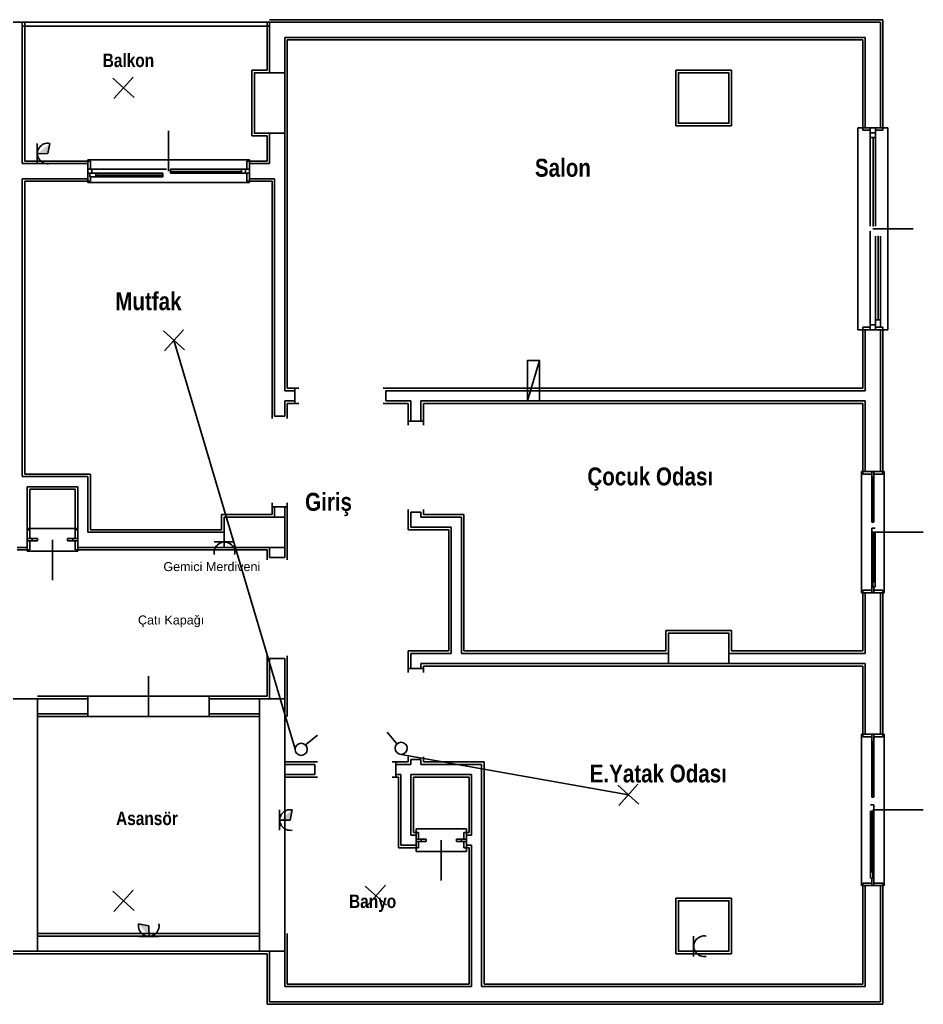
# Model space of a CAD drawing. Header units: centimetres. Extents: x -18476 to -2273, y -368 to 1196.
# Drawn here: x -5326 to -4431, y -72 to 903 of the extents above; entities that cross this region are included whole.
import ezdxf

# ---------------------------------------------------------------- set-up
doc = ezdxf.new("R2010")
doc.units = ezdxf.units.CM
doc.header["$LTSCALE"] = 100
doc.header["$MEASUREMENT"] = 0
for name, color, linetype in [('Duvar', 7, 'Continuous'), ('ELK-ANAHTAR', 5, 'Continuous'), ('ELK-AYDINLATMA', 30, 'Continuous'), ('ELK-LINYE', 3, 'Continuous'), ('ELK-PANO', 8, 'Continuous'), ('ELK-PRIZ', 1, 'Continuous'), ('ELK-PRIZ-ETANJ', 6, 'Continuous'), ('Kapi_Pencere', 7, 'Continuous'), ('Kolon', 7, 'Continuous'), ('Korkuluk', 7, 'Continuous'), ('Kot', 7, 'Continuous'), ('Mahal', 7, 'Continuous'), ('Panel', 7, 'Continuous')]:
    doc.layers.add(name, color=color, linetype=linetype)
doc.styles.add('arial_1_18', font='arial.ttf', dxfattribs={"height": 0.2})
doc.styles.add('swis721 cn btbold_1_18', font='swisscb.ttf', dxfattribs={"height": 0.2})

# ---------------------------------------------------------------- blocks, each defined once
blk = doc.blocks.new('CADAI_LIGHT_CEILING')
for p, q in [((9.45, 10.51), (-9.45, -10.51)), ((-10.51, 9.45), (10.51, -9.45))]:
    blk.add_line(p, q)
blk = doc.blocks.new('CADAI_SOCKET_WET')
for p, q in [((-10.36, 10.04), (-10.36, -10.04)), ((2.14, 10.04), (0.11, 0)), ((0.11, 0), (-10.36, -0.29))]:
    blk.add_line(p, q)
blk.add_arc((0.11, 0), 10.25, 78.59232, 281.40768)
blk.add_solid([(2.14, 10.04), (-10.13, -0.28), (0.11, 0)])
blk = doc.blocks.new('CADAI_SOCKET')
blk.add_line((-10.36, 10.04), (-10.36, -10.04))
blk.add_arc((0.11, 0), 10.25, 78.59232, 281.40768)
blk = doc.blocks.new('CADAI_SWITCH')
blk.add_line((10, 4), (22, 14))
blk.add_circle((6, 0), 6)
blk = doc.blocks.new('CADAI_PANEL')
blk.add_line((0, -20), (12, 20))
blk.add_lwpolyline([(0, -20), (12, -20), (12, 20), (0, 20)], close=True)

msp = doc.modelspace()

# ---------------------------------------------------------------- linework, layer by layer
at = {"layer": 'Duvar', "linetype": 'Continuous'}
for points in [[(-5323.3, 900), (-5338.3, 900)], [(-5323.3, 760), (-5323.3, 900)], [(-5320.8, 762.5), (-5320.8, 900)], [(-5080.8, 900), (-5080.8, 852.51)], [(-4470.92, 902.5), (-5078.3, 902.5)], [(-5078.3, 850), (-5078.3, 900)], [(-5078.3, 900), (-4473.42, 900)], [(-4473.42, 795.5), (-4473.42, 900)], [(-4470.92, 795.5), (-4470.92, 902.5)], [(-5063.3, 850), (-5063.3, 885)], [(-5063.3, 885), (-4488.42, 885)], [(-5060.8, 852.51), (-5060.8, 882.5)], [(-5060.8, 882.5), (-4490.92, 882.5)], [(-4490.92, 882.5), (-4490.92, 795.5)], [(-4488.42, 795.5), (-4488.42, 885)], [(-5078.3, 760), (-5078.3, 790)], [(-5063.3, 760), (-5063.3, 790)], [(-4490.92, 795.5), (-4490.92, 793)], [(-4490.92, 793), (-4483.42, 793)], [(-4473.42, 795.5), (-4488.42, 795.5)], [(-4470.92, 793), (-4478.42, 793)], [(-4470.92, 795.5), (-4470.92, 793)], [(-5080.8, 787.49), (-5080.8, 762.5)], [(-5060.8, 760), (-5060.8, 787.49)], [(-5258.3, 762.5), (-5320.8, 762.5)], [(-5258.3, 762.5), (-5255.8, 762.5)], [(-5255.8, 762.5), (-5255.8, 754.38)], [(-5098.3, 762.5), (-5100.8, 762.5)], [(-5100.8, 762.5), (-5100.8, 754.38)], [(-5080.8, 762.5), (-5098.3, 762.5)], [(-5323.3, 760), (-5258.3, 760)], [(-5258.3, 760), (-5258.3, 745)], [(-5098.3, 760), (-5078.3, 760)], [(-5098.3, 745), (-5098.3, 760)], [(-5063.3, 535), (-5063.3, 760)], [(-5060.8, 537.5), (-5060.8, 760)], [(-5323.3, 745), (-5258.3, 745)], [(-5323.3, 450), (-5323.3, 745)], [(-5320.8, 742.5), (-5258.3, 742.5)], [(-5320.8, 452.5), (-5320.8, 742.5)], [(-5258.3, 742.5), (-5255.8, 742.5)], [(-5255.8, 742.5), (-5255.8, 746.88)], [(-5100.8, 742.5), (-5100.8, 750.63)], [(-5098.3, 742.5), (-5100.8, 742.5)], [(-5098.3, 745), (-5073.3, 745)], [(-5098.3, 742.5), (-5075.8, 742.5)], [(-5075.8, 742.5), (-5075.8, 525)], [(-5073.3, 525), (-5073.3, 745)], [(-4490.92, 595.5), (-4490.92, 598)], [(-4490.92, 598), (-4483.42, 598)], [(-4490.92, 595.5), (-4490.92, 537.5)], [(-4488.42, 535), (-4488.42, 595.5)], [(-4488.42, 595.5), (-4473.42, 595.5)], [(-4470.92, 598), (-4473.42, 598)], [(-4473.42, 525), (-4473.42, 595.5)], [(-4470.92, 595.5), (-4470.92, 598)], [(-4470.92, 525), (-4470.92, 595.5)], [(-5053.3, 537.5), (-5060.8, 537.5)], [(-5053.3, 537.5), (-5050.8, 537.5)], [(-4963.3, 537.5), (-4965.8, 537.5)], [(-4928.42, 537.5), (-4963.3, 537.5)], [(-4490.92, 537.5), (-4928.42, 537.5)], [(-5063.3, 535), (-5053.3, 535)], [(-5053.3, 535), (-5053.3, 525)], [(-4963.3, 535), (-4928.42, 535)], [(-4963.3, 525), (-4963.3, 535)], [(-4928.42, 535), (-4488.42, 535)], [(-5075.8, 525), (-5075.8, 510)], [(-5073.3, 510), (-5073.3, 525)], [(-5063.3, 510), (-5063.3, 525)], [(-5063.3, 525), (-5053.3, 525)], [(-5060.8, 510), (-5060.8, 522.5)], [(-5060.8, 522.5), (-5053.3, 522.5)], [(-5053.3, 522.5), (-5050.8, 522.5)], [(-4963.3, 522.5), (-4965.8, 522.5)], [(-4963.3, 525), (-4938.42, 525)], [(-4963.3, 522.5), (-4940.92, 522.5)], [(-4940.92, 522.5), (-4940.92, 505)], [(-4938.42, 505), (-4938.42, 525)], [(-4928.42, 505), (-4928.42, 525)], [(-4928.42, 525), (-4488.42, 525)], [(-4925.92, 505), (-4925.92, 522.5)], [(-4925.92, 522.5), (-4490.92, 522.5)], [(-4490.92, 522.5), (-4490.92, 455)], [(-4488.42, 455), (-4488.42, 525)], [(-4473.42, 455), (-4473.42, 525)], [(-4470.92, 455), (-4470.92, 525)], [(-5075.8, 510), (-5075.8, 507.5)], [(-5063.3, 510), (-5073.3, 510)], [(-5060.8, 510), (-5060.8, 507.5)], [(-4940.92, 505), (-4940.92, 502.5)], [(-4928.42, 505), (-4938.42, 505)], [(-4925.92, 505), (-4925.92, 502.5)], [(-5323.3, 450), (-5258.3, 450)], [(-5255.8, 452.5), (-5320.8, 452.5)], [(-5258.3, 395), (-5258.3, 450)], [(-5255.8, 397.5), (-5255.8, 452.5)], [(-4490.92, 455), (-4490.92, 452.5)], [(-4490.92, 452.5), (-4482.05, 452.5)], [(-4473.42, 455), (-4488.42, 455)], [(-4470.92, 452.5), (-4479.8, 452.5)], [(-4470.92, 455), (-4470.92, 452.5)], [(-5318.3, 395), (-5318.3, 440)], [(-5318.3, 440), (-5268.3, 440)], [(-5268.3, 395), (-5268.3, 440)], [(-5315.8, 397.5), (-5315.8, 437.5)], [(-5315.8, 437.5), (-5270.8, 437.5)], [(-5270.8, 437.5), (-5270.8, 397.5)], [(-5075.8, 420), (-5075.8, 422.5)], [(-5075.8, 420), (-5075.8, 412.51)], [(-5073.3, 410), (-5073.3, 420)], [(-5073.3, 420), (-5063.3, 420)], [(-5063.3, 410), (-5063.3, 420)], [(-5060.8, 420), (-5060.8, 422.5)], [(-5060.8, 412.51), (-5060.8, 420)], [(-4940.92, 415), (-4940.92, 417.5)], [(-4940.92, 415), (-4940.92, 397.5)], [(-4938.42, 400), (-4938.42, 415)], [(-4938.42, 415), (-4928.42, 415)], [(-4928.42, 410), (-4928.42, 415)], [(-4928.42, 410), (-4888.42, 410)], [(-4925.92, 415), (-4925.92, 417.5)], [(-4925.92, 412.5), (-4925.92, 415)], [(-4885.92, 412.5), (-4925.92, 412.5)], [(-4888.42, 275), (-4888.42, 410)], [(-4885.92, 277.5), (-4885.92, 412.5)], [(-4938.42, 400), (-4898.42, 400)], [(-4898.42, 275), (-4898.42, 400)], [(-5318.3, 397.5), (-5315.8, 397.5)], [(-5318.3, 395), (-5318.3, 380)], [(-5315.8, 397.5), (-5315.8, 388.63)], [(-5268.3, 397.5), (-5270.8, 397.5)], [(-5270.8, 397.5), (-5270.8, 388.63)], [(-5268.3, 380), (-5268.3, 395)], [(-5258.3, 395), (-5123.3, 395)], [(-5125.81, 397.5), (-5255.8, 397.5)], [(-4940.92, 397.5), (-4900.92, 397.5)], [(-4900.92, 397.5), (-4900.92, 277.5)], [(-5315.8, 377.5), (-5315.8, 386.38)], [(-5270.8, 377.5), (-5270.8, 386.38)], [(-5328.3, 380), (-5318.3, 380)], [(-5328.3, 377.5), (-5318.3, 377.5)], [(-5318.3, 377.5), (-5315.8, 377.5)], [(-5268.3, 377.5), (-5270.8, 377.5)], [(-5268.3, 380), (-5123.3, 380)], [(-5268.3, 377.5), (-5125.81, 377.5)], [(-5080.8, 377.49), (-5080.8, 370)], [(-5078.3, 370), (-5078.3, 380)], [(-5063.3, 370), (-5063.3, 380)], [(-5060.8, 370), (-5060.8, 377.49)], [(-5080.8, 370), (-5080.8, 367.5)], [(-5063.3, 370), (-5078.3, 370)], [(-5060.8, 370), (-5060.8, 367.5)], [(-4490.92, 335), (-4490.92, 337.5)], [(-4490.92, 337.5), (-4482.05, 337.5)], [(-4490.92, 335), (-4490.92, 277.5)], [(-4488.42, 275), (-4488.42, 335)], [(-4488.42, 335), (-4473.42, 335)], [(-4470.92, 337.5), (-4479.8, 337.5)], [(-4473.42, 265), (-4473.42, 335)], [(-4470.92, 335), (-4470.92, 337.5)], [(-4470.92, 265), (-4470.92, 335)], [(-4940.92, 277.5), (-4940.92, 260)], [(-4900.92, 277.5), (-4940.92, 277.5)], [(-4938.42, 260), (-4938.42, 275)], [(-4938.42, 275), (-4898.42, 275)], [(-4888.42, 275), (-4683.42, 275)], [(-4685.93, 277.5), (-4885.92, 277.5)], [(-4623.42, 275), (-4488.42, 275)], [(-4490.92, 277.5), (-4620.91, 277.5)], [(-5080.8, 270), (-5080.8, 272.5)], [(-5080.8, 270), (-5080.8, 232.5)], [(-5078.3, 230), (-5078.3, 270)], [(-5078.3, 270), (-5063.3, 270)], [(-5063.3, 230), (-5063.3, 270)], [(-5060.8, 270), (-5060.8, 272.5)], [(-5060.8, 212.5), (-5060.8, 270)], [(-4928.42, 260), (-4928.42, 265)], [(-4928.42, 265), (-4888.42, 265)], [(-4888.42, 265), (-4683.42, 265)], [(-4623.42, 265), (-4488.42, 265)], [(-4488.42, 195), (-4488.42, 265)], [(-4473.42, 195), (-4473.42, 265)], [(-4470.92, 195), (-4470.92, 265)], [(-4940.92, 260), (-4940.92, 257.5)], [(-4928.42, 260), (-4938.42, 260)], [(-4925.92, 260), (-4925.92, 262.5)], [(-4925.92, 262.5), (-4888.42, 262.5)], [(-4925.92, 260), (-4925.92, 257.5)], [(-4888.42, 262.5), (-4685.93, 262.5)], [(-4620.91, 262.5), (-4490.92, 262.5)], [(-4490.92, 262.5), (-4490.92, 195)], [(-5258.3, 232.5), (-5308.3, 232.5)], [(-5308.3, 230), (-5258.3, 230)], [(-5258.3, 232.5), (-5255.8, 232.5)], [(-5258.3, 230), (-5258.3, 215)], [(-5138.3, 232.5), (-5140.8, 232.5)], [(-5080.8, 232.5), (-5138.3, 232.5)], [(-5138.3, 230), (-5088.3, 230)], [(-5138.3, 215), (-5138.3, 230)], [(-5308.3, 215), (-5258.3, 215)], [(-5138.3, 215), (-5088.3, 215)], [(-5308.3, 212.5), (-5258.3, 212.5)], [(-5258.3, 212.5), (-5255.8, 212.5)], [(-5138.3, 212.5), (-5140.8, 212.5)], [(-5138.3, 212.5), (-5088.3, 212.5)], [(-4490.92, 195), (-4490.92, 192.5)], [(-4473.42, 195), (-4488.42, 195)], [(-4470.92, 195), (-4470.92, 192.5)], [(-4490.92, 192.5), (-4482.05, 192.5)], [(-4470.92, 192.5), (-4479.8, 192.5)], [(-5033.42, 167.5), (-5063.3, 167.5)], [(-5033.42, 167.5), (-5030.92, 167.5)], [(-4953.42, 167.5), (-4955.92, 167.5)], [(-4940.92, 167.5), (-4953.42, 167.5)], [(-4940.92, 170), (-4940.92, 172.5)], [(-4940.92, 170), (-4940.92, 167.5)], [(-4938.42, 165), (-4938.42, 170)], [(-4938.42, 170), (-4928.42, 170)], [(-4928.42, 165), (-4928.42, 170)], [(-4925.92, 170), (-4925.92, 172.5)], [(-4925.92, 167.5), (-4925.92, 170)], [(-4865.8, 167.5), (-4925.92, 167.5)], [(-4865.8, 95), (-4865.8, 167.5)], [(-5063.3, 165), (-5033.42, 165)], [(-5033.42, 165), (-5033.42, 155)], [(-4953.42, 165), (-4938.42, 165)], [(-4953.42, 155), (-4953.42, 165)], [(-4928.42, 165), (-4868.3, 165)], [(-4868.3, 95), (-4868.3, 165)], [(-5063.3, 155), (-5033.42, 155)], [(-5063.3, 152.5), (-5033.42, 152.5)], [(-5033.42, 152.5), (-5030.92, 152.5)], [(-4953.42, 152.5), (-4955.92, 152.5)], [(-4953.42, 155), (-4948.3, 155)], [(-4953.42, 152.5), (-4950.8, 152.5)], [(-4950.8, 152.5), (-4950.8, 82.5)], [(-4948.3, 85), (-4948.3, 155)], [(-4938.3, 155), (-4878.3, 155)], [(-4938.3, 95), (-4938.3, 155)], [(-4935.8, 152.5), (-4880.8, 152.5)], [(-4935.8, 97.5), (-4935.8, 152.5)], [(-4880.8, 152.5), (-4880.8, 97.5)], [(-4878.3, 95), (-4878.3, 155)], [(-4933.3, 97.5), (-4935.8, 97.5)], [(-4933.3, 97.5), (-4930.8, 97.5)], [(-4930.8, 97.5), (-4930.8, 91.13)], [(-4883.3, 97.5), (-4885.8, 97.5)], [(-4885.8, 97.5), (-4885.8, 91.13)], [(-4880.8, 97.5), (-4883.3, 97.5)], [(-4938.3, 95), (-4933.3, 95)], [(-4933.3, 95), (-4933.3, 85)], [(-4930.8, 82.5), (-4930.8, 88.88)], [(-4885.8, 82.5), (-4885.8, 88.88)], [(-4883.3, 95), (-4878.3, 95)], [(-4883.3, 85), (-4883.3, 95)], [(-4868.3, -55), (-4868.3, 95)], [(-4865.8, -52.5), (-4865.8, 95)], [(-4950.8, 82.5), (-4933.3, 82.5)], [(-4948.3, 85), (-4933.3, 85)], [(-4933.3, 82.5), (-4930.8, 82.5)], [(-4883.3, 82.5), (-4885.8, 82.5)], [(-4883.3, 85), (-4878.3, 85)], [(-4883.3, 82.5), (-4880.8, 82.5)], [(-4880.8, 82.5), (-4880.8, -52.5)], [(-4878.3, -55), (-4878.3, 85)], [(-4490.92, 45), (-4490.92, 47.5)], [(-4490.92, 47.5), (-4482.05, 47.5)], [(-4490.92, 45), (-4490.92, -52.5)], [(-4488.42, -55), (-4488.42, 45)], [(-4488.42, 45), (-4473.42, 45)], [(-4470.92, 47.5), (-4479.8, 47.5)], [(-4473.42, -70), (-4473.42, 45)], [(-4470.92, 45), (-4470.92, 47.5)], [(-4470.92, -72.5), (-4470.92, 45)], [(-5088.3, -2.5), (-5308.3, -2.5)], [(-5308.3, -5), (-5088.3, -5)], [(-5060.8, -52.5), (-5060.8, -2.5)], [(-5565.79, -22.5), (-5308.3, -22.5)], [(-5308.3, -20), (-5088.3, -20)], [(-5308.3, -22.5), (-5080.8, -22.5)], [(-5080.8, -22.5), (-5080.8, -72.5)], [(-5078.3, -70), (-5078.3, -20)], [(-5063.3, -55), (-5063.3, -20)], [(-5063.3, -55), (-4878.3, -55)], [(-4880.8, -52.5), (-5060.8, -52.5)], [(-4868.3, -55), (-4488.42, -55)], [(-4490.92, -52.5), (-4865.8, -52.5)], [(-5080.8, -72.5), (-4868.3, -72.5)], [(-5078.3, -70), (-4868.3, -70)], [(-4868.3, -70), (-4473.42, -70)], [(-4868.3, -72.5), (-4470.92, -72.5)]]:
    msp.add_lwpolyline(points, dxfattribs=at)
at = {"layer": 'ELK-LINYE'}
for p, q in [((-5173, 585), (-5053, 180)), ((-4723, 135), (-4948, 175))]:
    msp.add_line(p, q, dxfattribs=at)
at = {"layer": 'Kapi_Pencere', "linetype": 'Continuous'}
for points in [[(-5178.3, 792.5), (-5178.3, 752.5)], [(-4495.92, 595.5), (-4495.92, 795.5)], [(-4495.92, 795.5), (-4483.42, 795.5)], [(-4483.42, 790.62), (-4483.42, 795.5)], [(-4483.42, 795.5), (-4480.92, 795.5)], [(-4483.42, 795.5), (-4478.42, 795.5)], [(-4483.42, 785.74), (-4483.42, 790.62)], [(-4483.42, 790.62), (-4478.42, 790.62)], [(-4480.92, 795.5), (-4480.62, 795.5)], [(-4480.62, 795.5), (-4478.42, 795.5)], [(-4478.42, 790.62), (-4478.42, 795.5)], [(-4465.92, 795.5), (-4478.42, 795.5)], [(-4478.42, 785.74), (-4478.42, 790.62)], [(-4465.92, 595.5), (-4465.92, 795.5)], [(-4483.42, 697.94), (-4483.42, 785.74)], [(-4483.42, 785.74), (-4480.92, 785.74)], [(-4483.42, 785.74), (-4478.42, 785.74)], [(-4480.92, 785.74), (-4480.62, 785.74)], [(-4480.62, 785.74), (-4478.42, 785.74)], [(-4480.62, 697.94), (-4480.62, 785.74)], [(-4478.42, 697.94), (-4478.42, 785.74)], [(-5258.3, 754.38), (-5258.3, 763.75)], [(-5258.3, 763.75), (-5098.3, 763.75)], [(-5098.3, 763.75), (-5098.3, 754.38)], [(-5258.3, 754.38), (-5254.4, 754.38)], [(-5258.3, 754.38), (-5258.3, 750.63)], [(-5254.4, 754.38), (-5180.25, 754.38)], [(-5254.4, 754.38), (-5254.4, 750.63)], [(-5176.35, 754.38), (-5106.1, 754.38)], [(-5176.35, 754.38), (-5176.35, 752.5)], [(-5176.35, 752.5), (-5176.35, 752.28)], [(-5176.35, 752.28), (-5176.35, 750.63)], [(-5176.35, 752.28), (-5106.1, 752.28)], [(-5106.1, 754.38), (-5102.2, 754.38)], [(-5106.1, 754.38), (-5106.1, 752.5)], [(-5106.1, 754.38), (-5106.1, 750.63)], [(-5106.1, 752.5), (-5106.1, 752.28)], [(-5106.1, 752.28), (-5106.1, 750.63)], [(-5102.2, 754.38), (-5098.3, 754.38)], [(-5102.2, 754.38), (-5102.2, 750.63)], [(-5098.3, 754.38), (-5098.3, 752.5)], [(-5098.3, 754.38), (-5098.3, 750.63)], [(-5098.3, 752.5), (-5098.3, 752.28)], [(-5098.3, 752.28), (-5098.3, 750.63)], [(-5258.3, 750.63), (-5254.4, 750.63)], [(-5258.3, 750.63), (-5258.3, 741.25)], [(-5258.3, 741.25), (-5098.3, 741.25)], [(-5256.32, 750.63), (-5256.32, 746.88)], [(-5256.32, 746.88), (-5250.49, 746.88)], [(-5254.4, 750.63), (-5250.49, 750.63)], [(-5250.49, 750.63), (-5184.15, 750.63)], [(-5250.49, 750.63), (-5250.49, 748.72)], [(-5250.49, 750.63), (-5250.49, 746.88)], [(-5250.49, 748.72), (-5250.49, 748.51)], [(-5250.49, 748.51), (-5250.49, 746.88)], [(-5250.49, 748.51), (-5184.15, 748.51)], [(-5250.49, 746.88), (-5184.15, 746.88)], [(-5184.15, 750.63), (-5184.15, 748.72)], [(-5184.15, 748.72), (-5184.15, 748.51)], [(-5184.15, 748.51), (-5184.15, 746.88)], [(-5176.35, 750.63), (-5106.1, 750.63)], [(-5106.1, 750.63), (-5102.2, 750.63)], [(-5102.2, 750.63), (-5098.3, 750.63)], [(-5098.3, 741.25), (-5098.3, 750.63)], [(-4483.42, 600.38), (-4483.42, 693.06)], [(-4480.92, 697.94), (-4480.62, 697.94)], [(-4440.92, 695.5), (-4480.92, 695.5)], [(-4478.42, 605.26), (-4478.42, 688.18)], [(-4475.88, 688.18), (-4475.6, 688.18)], [(-4475.6, 605.26), (-4475.6, 688.18)], [(-4473.42, 605.26), (-4473.42, 688.18)], [(-4478.42, 600.38), (-4478.42, 605.26)], [(-4478.42, 605.26), (-4475.88, 605.26)], [(-4478.42, 605.26), (-4473.42, 605.26)], [(-4475.88, 605.26), (-4475.6, 605.26)], [(-4475.6, 605.26), (-4473.42, 605.26)], [(-4473.42, 597.98), (-4473.42, 605.26)], [(-4483.42, 595.5), (-4495.92, 595.5)], [(-4483.42, 600.38), (-4478.42, 600.38)], [(-4483.42, 595.5), (-4483.42, 600.38)], [(-4483.42, 595.5), (-4478.42, 595.5)], [(-4478.42, 595.5), (-4478.42, 600.38)], [(-4478.42, 597.98), (-4473.42, 597.98)], [(-4478.42, 595.5), (-4465.92, 595.5)], [(-5053.3, 522.5), (-5053.3, 537.5)], [(-5053.3, 537.5), (-5049.3, 537.5)], [(-5053.3, 522.5), (-5049.3, 522.5)], [(-4940.92, 505), (-4925.92, 505)], [(-4940.92, 505), (-4940.92, 501)], [(-4925.92, 505), (-4925.92, 501)], [(-4492.17, 335), (-4492.17, 455)], [(-4482.05, 455), (-4492.17, 455)], [(-4479.8, 455), (-4482.05, 455)], [(-4482.05, 449), (-4482.05, 455)], [(-4482.05, 405), (-4482.05, 449)], [(-4481.67, 449), (-4482.05, 449)], [(-4482.05, 449), (-4479.8, 449)], [(-4480.17, 449), (-4481.67, 449)], [(-4480.92, 405), (-4480.92, 449)], [(-4479.8, 449), (-4480.17, 449)], [(-4479.8, 449), (-4479.8, 455)], [(-4469.67, 455), (-4479.8, 455)], [(-4479.8, 405), (-4479.8, 449)], [(-4469.67, 335), (-4469.67, 455)], [(-5075.8, 420), (-5075.8, 424)], [(-5060.8, 420), (-5075.8, 420)], [(-5060.8, 420), (-5060.8, 424)], [(-4481.67, 405), (-4482.05, 405)], [(-4481.67, 405), (-4480.17, 405)], [(-4479.8, 405), (-4480.17, 405)], [(-5318.3, 398.75), (-5318.3, 388.63)], [(-5318.3, 398.75), (-5268.3, 398.75)], [(-5268.3, 398.75), (-5268.3, 388.63)], [(-4482.05, 341), (-4482.05, 399)], [(-4480.92, 399), (-4482.05, 399)], [(-4479.8, 399), (-4480.92, 399)], [(-4430.92, 395), (-4480.92, 395)], [(-4480.92, 346), (-4480.92, 394)], [(-4480.17, 394), (-4480.92, 394)], [(-4480.17, 394), (-4479.42, 394)], [(-4478.67, 399), (-4479.8, 399)], [(-4479.8, 346), (-4479.8, 394)], [(-4478.67, 394), (-4479.42, 394)], [(-4478.67, 346), (-4478.67, 394)], [(-5318.3, 388.63), (-5313.3, 388.63)], [(-5318.3, 388.63), (-5318.3, 386.38)], [(-5318.3, 386.38), (-5313.3, 386.38)], [(-5318.3, 386.38), (-5318.3, 376.25)], [(-5313.3, 388.63), (-5308.3, 388.63)], [(-5313.3, 388.63), (-5313.3, 386.38)], [(-5313.3, 386.38), (-5308.3, 386.38)], [(-5308.3, 388.63), (-5308.3, 387.88)], [(-5308.3, 386.38), (-5308.3, 388.63)], [(-5308.3, 387.88), (-5308.3, 387.13)], [(-5308.3, 387.13), (-5308.3, 386.38)], [(-5293.3, 347.5), (-5293.3, 387.5)], [(-5278.3, 388.63), (-5273.3, 388.63)], [(-5278.3, 388.63), (-5278.3, 387.88)], [(-5278.3, 386.38), (-5278.3, 388.63)], [(-5278.3, 387.88), (-5278.3, 387.13)], [(-5278.3, 387.13), (-5278.3, 386.38)], [(-5278.3, 386.38), (-5273.3, 386.38)], [(-5273.3, 388.63), (-5268.3, 388.63)], [(-5273.3, 388.63), (-5273.3, 386.38)], [(-5273.3, 386.38), (-5268.3, 386.38)], [(-5268.3, 388.63), (-5268.3, 386.38)], [(-5268.3, 386.38), (-5268.3, 376.25)], [(-5318.3, 376.25), (-5268.3, 376.25)], [(-4480.92, 341), (-4480.92, 346)], [(-4480.17, 346), (-4480.92, 346)], [(-4480.92, 346), (-4478.67, 346)], [(-4479.42, 346), (-4480.17, 346)], [(-4478.67, 346), (-4479.42, 346)], [(-4478.67, 341), (-4478.67, 346)], [(-4482.05, 335), (-4492.17, 335)], [(-4482.05, 335), (-4482.05, 341)], [(-4480.92, 341), (-4482.05, 341)], [(-4482.05, 341), (-4479.8, 341)], [(-4479.8, 335), (-4482.05, 335)], [(-4479.8, 341), (-4480.92, 341)], [(-4478.67, 341), (-4480.92, 341)], [(-4479.8, 335), (-4479.8, 341)], [(-4478.67, 341), (-4479.8, 341)], [(-4469.67, 335), (-4479.8, 335)], [(-4940.92, 260), (-4925.92, 260)], [(-4940.92, 260), (-4940.92, 256)], [(-4925.92, 260), (-4925.92, 256)], [(-5198.3, 252.5), (-5198.3, 212.5)], [(-5258.3, 232.5), (-5138.3, 232.5)], [(-5258.3, 212.5), (-5258.3, 232.5)], [(-5138.3, 212.5), (-5138.3, 232.5)], [(-5258.3, 212.5), (-5138.3, 212.5)], [(-4492.17, 195), (-4482.05, 195)], [(-4492.17, 45), (-4492.17, 195)], [(-4482.05, 195), (-4479.8, 195)], [(-4479.8, 195), (-4469.67, 195)], [(-4469.67, 45), (-4469.67, 195)], [(-4482.05, 187.5), (-4482.05, 195)], [(-4482.05, 132.5), (-4482.05, 187.5)], [(-4482.05, 187.5), (-4481.67, 187.5)], [(-4479.8, 187.5), (-4482.05, 187.5)], [(-4481.67, 187.5), (-4480.17, 187.5)], [(-4480.92, 132.5), (-4480.92, 187.5)], [(-4480.17, 187.5), (-4479.8, 187.5)], [(-4479.8, 187.5), (-4479.8, 195)], [(-4479.8, 132.5), (-4479.8, 187.5)], [(-4953.42, 167.5), (-4956.98, 167.5)], [(-4953.42, 167.5), (-4953.42, 152.5)], [(-4953.42, 152.5), (-4956.98, 152.5)], [(-4482.05, 132.5), (-4481.67, 132.5)], [(-4480.17, 132.5), (-4481.67, 132.5)], [(-4480.17, 132.5), (-4479.8, 132.5)], [(-4483.17, 125), (-4482.05, 125)], [(-4483.17, 58.75), (-4483.17, 118.75)], [(-4483.17, 118.75), (-4482.42, 118.75)], [(-4481.67, 118.75), (-4482.42, 118.75)], [(-4482.05, 125), (-4480.92, 125)], [(-4482.05, 58.75), (-4482.05, 118.75)], [(-4481.67, 118.75), (-4480.92, 118.75)], [(-4480.92, 125), (-4479.8, 125)], [(-4430.92, 120), (-4480.92, 120)], [(-4480.92, 58.75), (-4480.92, 118.75)], [(-4479.8, 52.5), (-4479.8, 125)], [(-4933.3, 101.25), (-4933.3, 91.13)], [(-4933.3, 101.25), (-4883.3, 101.25)], [(-4883.3, 101.25), (-4883.3, 91.13)], [(-4933.3, 91.13), (-4928.3, 91.13)], [(-4933.3, 91.13), (-4933.3, 88.88)], [(-4933.3, 88.88), (-4928.3, 88.88)], [(-4933.3, 88.88), (-4933.3, 78.75)], [(-4928.3, 91.13), (-4923.3, 91.13)], [(-4928.3, 91.13), (-4928.3, 88.88)], [(-4928.3, 88.88), (-4923.3, 88.88)], [(-4923.3, 91.13), (-4923.3, 90.38)], [(-4923.3, 88.88), (-4923.3, 91.13)], [(-4923.3, 90.38), (-4923.3, 89.63)], [(-4923.3, 89.63), (-4923.3, 88.88)], [(-4908.3, 50), (-4908.3, 90)], [(-4893.3, 91.13), (-4888.3, 91.13)], [(-4893.3, 91.13), (-4893.3, 90.38)], [(-4893.3, 88.88), (-4893.3, 91.13)], [(-4893.3, 90.38), (-4893.3, 89.63)], [(-4893.3, 89.63), (-4893.3, 88.88)], [(-4893.3, 88.88), (-4888.3, 88.88)], [(-4888.3, 91.13), (-4883.3, 91.13)], [(-4888.3, 91.13), (-4888.3, 88.88)], [(-4888.3, 88.88), (-4883.3, 88.88)], [(-4883.3, 91.13), (-4883.3, 88.88)], [(-4883.3, 88.88), (-4883.3, 78.75)], [(-4933.3, 78.75), (-4883.3, 78.75)], [(-4483.17, 52.5), (-4483.17, 58.75)], [(-4483.17, 58.75), (-4482.42, 58.75)], [(-4480.92, 58.75), (-4483.17, 58.75)], [(-4482.42, 58.75), (-4481.67, 58.75)], [(-4481.67, 58.75), (-4480.92, 58.75)], [(-4480.92, 52.5), (-4480.92, 58.75)], [(-4483.17, 52.5), (-4482.05, 52.5)], [(-4483.17, 52.5), (-4480.92, 52.5)], [(-4482.05, 45), (-4482.05, 52.5)], [(-4482.05, 52.5), (-4480.92, 52.5)], [(-4479.8, 52.5), (-4482.05, 52.5)], [(-4480.92, 52.5), (-4479.8, 52.5)], [(-4479.8, 45), (-4479.8, 52.5)], [(-4492.17, 45), (-4482.05, 45)], [(-4482.05, 45), (-4479.8, 45)], [(-4479.8, 45), (-4469.67, 45)]]:
    msp.add_lwpolyline(points, dxfattribs=at)
at = {"layer": 'Kolon', "linetype": 'Continuous'}
for points in [[(-5095.81, 787.49), (-5095.81, 852.51)], [(-5095.81, 852.51), (-5080.8, 852.51)], [(-5093.3, 790), (-5093.3, 850)], [(-5093.3, 850), (-5063.3, 850)], [(-5063.3, 850), (-5063.3, 790)], [(-5060.8, 852.51), (-5060.79, 852.51)], [(-5060.79, 852.51), (-5060.79, 787.49)], [(-4675.93, 797.49), (-4675.93, 852.51)], [(-4675.93, 852.51), (-4620.91, 852.51)], [(-4673.42, 800), (-4673.42, 850)], [(-4673.42, 850), (-4623.42, 850)], [(-4623.42, 850), (-4623.42, 800)], [(-4620.91, 852.51), (-4620.91, 797.49)], [(-4623.42, 800), (-4673.42, 800)], [(-5063.3, 790), (-5093.3, 790)], [(-4620.91, 797.49), (-4675.93, 797.49)], [(-5080.8, 787.49), (-5095.81, 787.49)], [(-5060.79, 787.49), (-5060.8, 787.49)], [(-5125.81, 397.5), (-5125.81, 412.51)], [(-5125.81, 412.51), (-5075.8, 412.51)], [(-5123.3, 380), (-5123.3, 410)], [(-5123.3, 410), (-5063.3, 410)], [(-5063.3, 410), (-5063.3, 380)], [(-5060.8, 412.51), (-5060.79, 412.51)], [(-5060.79, 412.51), (-5060.79, 377.49)], [(-5125.81, 377.49), (-5125.81, 377.5)], [(-5080.8, 377.49), (-5125.81, 377.49)], [(-5063.3, 380), (-5123.3, 380)], [(-5060.79, 377.49), (-5060.8, 377.49)], [(-4685.93, 277.5), (-4685.93, 297.51)], [(-4685.93, 297.51), (-4620.91, 297.51)], [(-4683.42, 265), (-4683.42, 295)], [(-4683.42, 295), (-4623.42, 295)], [(-4623.42, 295), (-4623.42, 265)], [(-4620.91, 297.51), (-4620.91, 277.5)], [(-4623.42, 265), (-4683.42, 265)], [(-4685.93, 262.49), (-4685.93, 262.5)], [(-4620.91, 262.49), (-4685.93, 262.49)], [(-4620.91, 262.5), (-4620.91, 262.49)], [(-4675.93, -22.51), (-4675.93, 32.51)], [(-4675.93, 32.51), (-4620.91, 32.51)], [(-4673.42, -20), (-4673.42, 30)], [(-4673.42, 30), (-4623.42, 30)], [(-4623.42, 30), (-4623.42, -20)], [(-4620.91, 32.51), (-4620.91, -22.51)], [(-4620.91, -22.51), (-4675.93, -22.51)], [(-4623.42, -20), (-4673.42, -20)]]:
    msp.add_lwpolyline(points, dxfattribs=at)
at = {"layer": 'Kolon'}
for points in [[(-5063.3, 790), (-5093.3, 790), (-5093.3, 850), (-5063.3, 850), (-5063.3, 790)], [(-4623.42, 850), (-4623.42, 800), (-4673.42, 800), (-4673.42, 850), (-4623.42, 850)], [(-5123.3, 380), (-5123.3, 410), (-5063.3, 410), (-5063.3, 380), (-5123.3, 380)], [(-4683.42, 265), (-4683.42, 295), (-4623.42, 295), (-4623.42, 265), (-4683.42, 265)], [(-4623.42, -20), (-4673.42, -20), (-4673.42, 30), (-4623.42, 30), (-4623.42, -20)]]:
    msp.add_lwpolyline(points, close=True, dxfattribs=at)
at = {"layer": 'Korkuluk', "linetype": 'Continuous'}
for points in [[(-5323.3, 900), (-5078.3, 900)], [(-5323.3, 896), (-5323.3, 900)], [(-5078.3, 896), (-5078.3, 900)], [(-5323.3, 896), (-5078.3, 896)]]:
    msp.add_lwpolyline(points, dxfattribs=at)
at = {"layer": 'Panel', "linetype": 'Continuous'}
for points in [[(-5308.3, 230), (-5333.3, 230)], [(-5308.3, -20), (-5308.3, 230)], [(-5063.3, 230), (-5088.3, 230)], [(-5088.3, -20), (-5088.3, 230)], [(-5063.3, -20), (-5063.3, 230)], [(-5308.3, -20), (-5333.3, -20)], [(-5063.3, -20), (-5088.3, -20)]]:
    msp.add_lwpolyline(points, dxfattribs=at)
at = {"layer": 'Panel'}
for points in [[(-5333.3, -20), (-5333.3, 230), (-5308.3, 230), (-5308.3, -20), (-5333.3, -20)], [(-5088.3, -20), (-5088.3, 230), (-5063.3, 230), (-5063.3, -20), (-5088.3, -20)]]:
    msp.add_lwpolyline(points, close=True, dxfattribs=at)

# ---------------------------------------------------------------- block references
at = {"layer": 'ELK-ANAHTAR', "rotation": 90}
msp.add_blockref('CADAI_SWITCH', (-4948, 175), dxfattribs=at)
at = {"layer": 'ELK-ANAHTAR'}
msp.add_blockref('CADAI_SWITCH', (-5053, 180), dxfattribs=at)
at = {"layer": 'ELK-AYDINLATMA'}
for p in [(-5223, 835), (-5173, 585), (-4723, 135), (-5223, 30), (-4973, 35)]:
    msp.add_blockref('CADAI_LIGHT_CEILING', p, dxfattribs=at)
at = {"layer": 'ELK-PANO'}
msp.add_blockref('CADAI_PANEL', (-4823, 545), dxfattribs=at)
at = {"layer": 'ELK-PRIZ', "rotation": 270}
msp.add_blockref('CADAI_SOCKET', (-5123, 375), dxfattribs=at)
at = {"layer": 'ELK-PRIZ'}
msp.add_blockref('CADAI_SOCKET', (-4648, -15), dxfattribs=at)
at = {"layer": 'ELK-PRIZ-ETANJ'}
for p in [(-5298, 770), (-5058, 110)]:
    msp.add_blockref('CADAI_SOCKET_WET', p, dxfattribs=at)
at = {"layer": 'ELK-PRIZ-ETANJ', "rotation": 90}
msp.add_blockref('CADAI_SOCKET_WET', (-5198, 5), dxfattribs=at)

# ---------------------------------------------------------------- texts
at = {"layer": 'Kot', "linetype": 'Continuous', "style": 'arial_1_18'}
for s, p in [('Gemici Merdiveni', (-5183.49, 356.48)), ('Çatı Kapağı', (-5208.66, 303.61))]:
    msp.add_text(s, height=8.8889, dxfattribs=at).set_placement(p)
at = {"layer": 'Mahal', "linetype": 'Continuous', "style": 'swis721 cn btbold_1_18'}
for s, height, p in [('Balkon', 13.333, (-5243.57, 855.6)), ('Salon', 17.778, (-4815.55, 747)), ('Mutfak', 17.778, (-5231.16, 614.85)), ('Çocuk Odası', 17.7778, (-4763.56, 441.34)), ('Giriş', 17.778, (-5043.14, 416.21)), ('E.Yatak Odası', 17.7778, (-4761.28, 147.18)), ('Asansör', 13.333, (-5230.33, 105)), ('Banyo', 13.333, (-4999.63, 22.86))]:
    msp.add_text(s, height=height, dxfattribs=at).set_placement(p)

doc.saveas('drawing.dxf')
